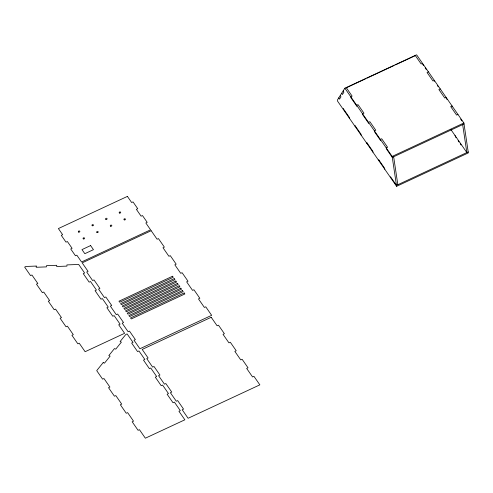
<?xml version="1.0" encoding="UTF-8"?>
<svg xmlns="http://www.w3.org/2000/svg" width="493" height="493" viewBox="0 0 493 493"><rect width="100%" height="100%" fill="white"/><g stroke="black" fill="none" stroke-linecap="round" stroke-linejoin="round"><path stroke-width="0.74" d="M344.86 88.222L337.36 100.097L337.508 101.065L396.612 186.317L468.35 152.892L463.882 123.003L416.597 54.797L344.86 88.222L392.145 156.429L396.612 186.317M346.006 87.933L365.529 78.837M366.921 78.184L394.11 65.514M395.503 64.866L415.02 55.771M422.507 63.32L421.145 63.954L415.235 55.432M428.417 71.849L427.055 72.483L432.971 81.006L434.333 80.371L434.475 81.339M440.243 88.9L438.881 89.535L444.791 98.058L446.153 97.423M457.972 114.475L456.61 115.109L450.701 106.587L452.063 105.952L452.204 106.913M392.145 156.429L463.882 123.003M464.03 123.965L392.286 157.396L386.376 148.868L386.235 147.906L387.597 147.271L381.687 138.743L380.325 139.377L380.467 140.345L374.557 131.816L374.415 130.855L375.777 130.22L369.867 121.691L368.505 122.326L368.647 123.293L362.737 114.764L362.589 113.803L363.951 113.168L358.041 104.639L356.679 105.274L356.827 106.242L350.917 97.713L350.769 96.751L352.131 96.117L346.222 87.588M468.208 151.924L396.471 185.356L390.555 176.827L390.702 177.794M422.655 64.287L423.499 65.501M425.188 67.942L426.451 69.766M437.427 85.597L438.277 86.817M446.294 98.39L447.139 99.604M460.647 119.09L461.916 120.921M450.799 129.419L466.846 152.559L462.662 124.6M456.013 137.689L455.021 135.507M458.12 140.739L458.965 141.953M460.234 143.783L461.078 144.997M343.19 90.872L343.88 92.234L342.419 94.539L341.729 93.177M340.275 95.488L340.965 96.85L339.511 99.155L338.82 97.793M393.648 156.762L397.833 184.721M384.793 169.265L384.645 168.304L378.735 159.775L378.883 160.743M372.967 152.214L372.825 151.252L366.915 142.724L367.057 143.691M361.147 135.162L361.005 134.201L355.096 125.678L355.237 126.639M349.327 118.117L349.186 117.149L343.27 108.626L343.418 109.588M36.248 266.066L36.205 267.274L46.441 266.886L46.484 265.684L56.713 265.296L56.677 266.497L66.906 266.109L66.949 264.907L78.695 264.464L84.605 272.993L83.243 273.627L89.153 282.15L90.515 281.515L96.431 290.044L95.069 290.679L100.979 299.202L102.341 298.567L108.25 307.096L106.889 307.731L112.798 316.253L114.16 315.619L120.07 324.147L118.708 324.782L124.618 333.305L85.116 351.712L79.207 343.183L77.845 343.818L71.935 335.295L73.297 334.661L67.387 326.138L66.025 326.773L60.115 318.244L61.477 317.609L55.567 309.086L54.205 309.721L48.289 301.192L49.651 300.557L43.741 292.035L42.38 292.669L36.47 284.141L37.832 283.506L31.922 274.983L30.56 275.618L24.65 267.089L26.012 266.454L36.248 266.066M103.185 362.589L96.708 370.631L102.618 379.16L103.98 378.525L109.89 387.048L108.528 387.683L114.438 396.212L115.8 395.577L121.709 404.1L120.347 404.735L126.257 413.263L127.619 412.629L133.529 421.151L132.167 421.786L138.083 430.315L139.445 429.68L145.355 438.203L184.857 419.796L178.947 411.273L180.309 410.638L174.393 402.109L173.031 402.744L167.121 394.221L168.483 393.587L162.573 385.058L161.211 385.692L155.301 377.17L156.663 376.535L150.753 368.006L149.391 368.641L143.481 360.118L144.843 359.483L138.934 350.961L137.572 351.595L131.662 343.066L133.024 342.432L127.114 333.909L125.752 334.544L120.107 341.55L121.389 342.136L115.744 349.149L114.468 348.563L108.824 355.576L110.105 356.162L104.467 363.175L103.185 362.589M127.404 196.399L58.39 228.561L62.642 234.699L61.28 235.334L66.007 242.149L67.368 241.515L72.101 248.336L70.739 248.971L75.466 255.793L76.828 255.158L81.555 261.98L150.568 229.818L145.842 222.996L147.204 222.361L142.477 215.546L141.115 216.18L136.382 209.359L137.744 208.724L133.018 201.902L131.656 202.537L127.404 196.399M90.613 245.576L81.986 249.6L84.821 253.692L93.448 249.668L90.613 245.576M151.185 230.706L82.171 262.861L88.081 271.39L86.719 272.025L92.629 280.548L93.99 279.913L99.9 288.442L98.538 289.077L104.448 297.599L105.81 296.965L111.72 305.494L110.358 306.128L116.268 314.651L117.63 314.016L123.546 322.545L122.184 323.18L128.094 331.703L129.456 331.068L135.365 339.597L134.004 340.232L139.913 348.754L211.651 315.323L205.741 306.8L204.379 307.435L198.469 298.906L199.831 298.271L193.922 289.748L192.56 290.383L186.65 281.86L188.012 281.226L182.096 272.697L180.734 273.332L174.824 264.809L176.186 264.174L170.276 255.645L168.914 256.28L163.004 247.757L164.366 247.122L158.456 238.594L157.094 239.228L151.185 230.706M172.544 276.246L118.967 301.211L119.676 302.234L173.253 277.269L172.544 276.246M174.202 278.631L120.625 303.602L121.333 304.625L174.91 279.654L174.202 278.631M175.853 281.022L122.276 305.987L122.985 307.01L176.562 282.045L175.853 281.022M177.511 283.407L123.934 308.371L124.643 309.394L178.219 284.43L177.511 283.407M179.162 285.798L125.586 310.763L126.294 311.786L179.871 286.821L179.162 285.798M180.82 288.183L127.243 313.147L127.952 314.17L181.529 289.206L180.82 288.183M182.472 290.568L128.895 315.538L129.61 316.561L183.186 291.591L182.472 290.568M184.129 292.959L130.553 317.923L131.261 318.946L184.838 293.982L184.129 292.959M211.201 317.282L142.187 349.438L148.103 357.967L146.741 358.602L152.651 367.125L154.013 366.49L159.923 375.019L158.561 375.654L164.471 384.176L165.833 383.542L171.743 392.071L170.381 392.705L176.291 401.228L177.653 400.593L183.562 409.116L182.2 409.751L188.11 418.28L259.848 384.848L253.938 376.325L252.576 376.96L246.666 368.431L248.028 367.796L242.118 359.274L240.757 359.908L234.847 351.386L236.209 350.751L230.299 342.222L228.937 342.857L223.027 334.334L224.389 333.699L218.479 325.17L217.117 325.805L211.201 317.282M97.016 232.554A0.77 0.598 -8.5 0 0 98.199 232A0.77 0.598 -8.5 0 0 97.078 231.513A0.77 0.598 -8.5 0 0 97.016 232.554M78.67 232.08A0.77 0.598 -8.5 0 0 79.848 231.531A0.77 0.598 -8.5 0 0 78.726 231.038A0.77 0.598 -8.5 0 0 78.67 232.08M110.642 226.207A0.77 0.598 -8.5 0 0 111.819 225.652A0.77 0.598 -8.5 0 0 110.697 225.165A0.77 0.598 -8.5 0 0 110.642 226.207M124.261 219.86A0.77 0.598 -8.5 0 0 125.444 219.305A0.77 0.598 -8.5 0 0 124.322 218.818A0.77 0.598 -8.5 0 0 124.261 219.86M105.915 219.385A0.77 0.598 -8.5 0 0 107.092 218.837A0.77 0.598 -8.5 0 0 105.97 218.344A0.77 0.598 -8.5 0 0 105.915 219.385M83.397 238.902A0.77 0.598 -8.5 0 0 84.58 238.347A0.77 0.598 -8.5 0 0 83.459 237.854A0.77 0.598 -8.5 0 0 83.397 238.902M119.534 213.038A0.77 0.598 -8.5 0 0 120.711 212.489A0.77 0.598 -8.5 0 0 119.589 211.996A0.77 0.598 -8.5 0 0 119.534 213.038M92.29 225.732A0.77 0.598 -8.5 0 0 93.473 225.184A0.77 0.598 -8.5 0 0 92.351 224.691A0.77 0.598 -8.5 0 0 92.29 225.732"/></g></svg>
